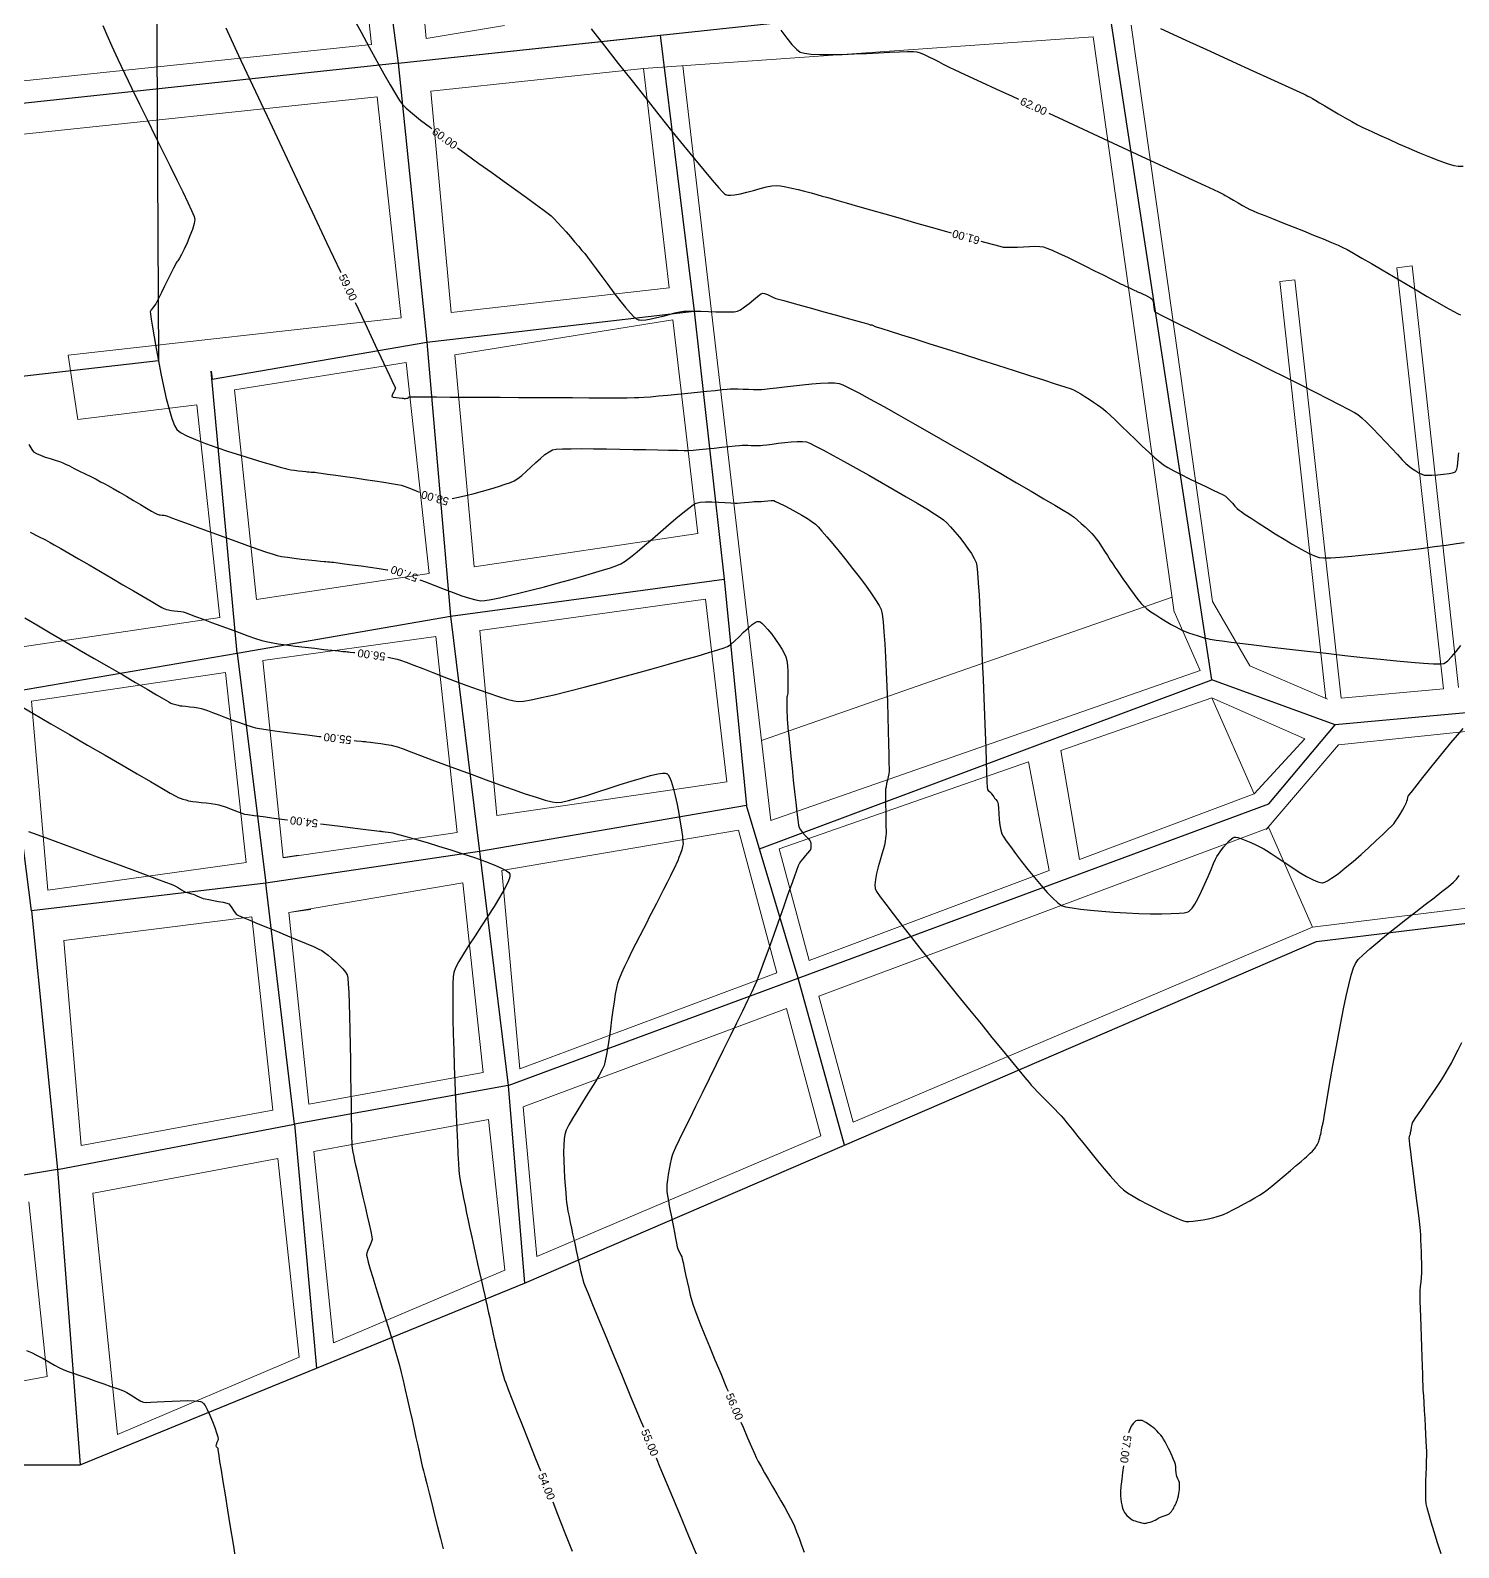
# Model space of a CAD drawing. Header units: millimetres. Extents: x 1719 to 3361, y 808 to 1951.
# Drawn here: x 2492.6 to 2792.3, y 1063.8 to 1382.4 of the extents above; entities that cross this region are included whole.
import ezdxf

# ---------------------------------------------------------------- set-up
doc = ezdxf.new("R2010")
doc.units = ezdxf.units.MM
for name, color, linetype in [('CONT-MJR', 36, 'Continuous'), ('CONT-MNR', 42, 'Continuous'), ('Txt_Curv', 101, 'Continuous')]:
    doc.layers.add(name, color=color, linetype=linetype)
doc.layers.add('pueblo', color=7, linetype='Continuous', lineweight=18)
doc.styles.get("Standard").update_dxf_attribs({"font": 'arial.ttf'})

# ---------------------------------------------------------------- blocks, each defined once
blk = doc.blocks.new('A$C09da3120')
at = {"layer": 'CONT-MJR', "flags": 128}
for points, elevation in [([(840.79, 577.62), (842.58, 574.3), (844.29, 571.14), (845.9, 568.19), (847.38, 565.53), (848.69, 563.23), (849.8, 561.35), (850.68, 559.96), (851.28, 559.12), (852.09, 558.32), (853.39, 557.21), (855.1, 555.85), (857.14, 554.27), (857.46, 554.03)], 7.2), ([(862.85, 550.01), (864.63, 548.72), (867.33, 546.75), (870.02, 544.81), (872.62, 542.93), (875.07, 541.17), (877.29, 539.57), (879.22, 538.18), (880.77, 537.04), (881.89, 536.21), (882.49, 535.72), (883.13, 535.09), (883.9, 534.29), (884.74, 533.36), (885.64, 532.36), (886.54, 531.32), (887.42, 530.3), (888.23, 529.34), (888.95, 528.49), (889.54, 527.8), (890.1, 527.09), (890.92, 525.99), (891.94, 524.6), (893.1, 523.02), (894.36, 521.32), (895.65, 519.6), (896.91, 517.96), (898.1, 516.49), (899.16, 515.27), (899.87, 514.54), (900.31, 514.17), (900.54, 514.01), (900.65, 513.97), (900.77, 513.93), (901.05, 513.87), (901.55, 513.85), (902.33, 513.9), (903.46, 514.09), (904.7, 514.36), (905.98, 514.69), (907.25, 515.03), (908.44, 515.34), (909.49, 515.58), (910.34, 515.72), (911.25, 515.75), (912.48, 515.74), (913.93, 515.7), (915.49, 515.65), (917.07, 515.59), (918.57, 515.55), (919.89, 515.55), (920.92, 515.59), (921.58, 515.69), (922.25, 516.03), (923.09, 516.61), (924.02, 517.33), (924.94, 518.09), (925.77, 518.77), (926.44, 519.27), (926.84, 519.48), (927.3, 519.42), (927.9, 519.19), (928.56, 518.89), (929.18, 518.6), (929.66, 518.4), (930.18, 518.25), (931.33, 517.93), (933, 517.46), (935.03, 516.89), (937.32, 516.25), (939.72, 515.59), (942.11, 514.92), (944.36, 514.3), (946.34, 513.75), (947.91, 513.32), (948.95, 513.03), (949.33, 512.92), (949.43, 512.88), (949.52, 512.84), (949.66, 512.86), (949.8, 512.87), (949.92, 512.8), (950.12, 512.68), (950.28, 512.59), (950.7, 512.46), (951.87, 512.09), (953.67, 511.52), (956.02, 510.78), (958.82, 509.89), (961.98, 508.9), (965.39, 507.82), (968.96, 506.69), (972.59, 505.53), (976.19, 504.39), (979.65, 503.28), (982.89, 502.25), (985.81, 501.31), (988.3, 500.5), (990.27, 499.85), (991.63, 499.39), (992.28, 499.15), (992.91, 498.81), (993.68, 498.36), (994.53, 497.83), (995.43, 497.25), (996.31, 496.65), (997.14, 496.08), (997.87, 495.56), (998.44, 495.12), (998.97, 494.66), (999.82, 493.87), (1000.92, 492.82), (1002.22, 491.57), (1003.63, 490.21), (1005.1, 488.8), (1006.56, 487.4), (1007.95, 486.1), (1009.2, 484.96), (1010.24, 484.06), (1011.02, 483.45), (1011.91, 482.9), (1013.17, 482.21), (1014.69, 481.43), (1016.36, 480.6), (1018.1, 479.76), (1019.78, 478.95), (1021.32, 478.22), (1022.61, 477.59), (1023.54, 477.13), (1024.02, 476.86), (1024.44, 476.49), (1024.93, 475.98), (1025.47, 475.4), (1026, 474.81), (1026.49, 474.3), (1026.9, 473.93), (1027.32, 473.63), (1028.18, 473.04), (1029.4, 472.23), (1030.9, 471.25), (1032.6, 470.16), (1034.43, 469), (1036.3, 467.85), (1038.15, 466.75), (1039.88, 465.76), (1041.43, 464.93), (1042.72, 464.33), (1043.66, 464.01), (1044.59, 463.94), (1046.1, 463.97), (1048.11, 464.09), (1050.51, 464.29), (1053.21, 464.55), (1056.11, 464.86), (1059.13, 465.2), (1062.16, 465.56), (1065.1, 465.93), (1067.87, 466.29), (1070.36, 466.63), (1072.48, 466.94), (1074.14, 467.19)], 7.2), ([(771.99, 451.34), (774.54, 449.85), (777.36, 448.21), (780.36, 446.46), (783.46, 444.65), (786.58, 442.83), (789.64, 441.04), (792.56, 439.34), (795.26, 437.76), (797.67, 436.36), (799.69, 435.18), (801.26, 434.28), (802.28, 433.68), (802.69, 433.45), (803.1, 433.31), (803.65, 433.14), (804.2, 432.99), (804.63, 432.89), (805.04, 432.83), (805.75, 432.76), (806.63, 432.66), (807.55, 432.56), (808.39, 432.44), (809.01, 432.33), (809.5, 432.18), (810.33, 431.87), (811.43, 431.46), (812.73, 430.96), (814.15, 430.42), (815.62, 429.87), (817.06, 429.35), (818.39, 428.88), (819.54, 428.5), (820.43, 428.25), (821.29, 428.08), (822.67, 427.87), (824.47, 427.62), (826.58, 427.34), (828.91, 427.05), (831.35, 426.75), (833.8, 426.46), (834.19, 426.41)], 1.2), ([(841.14, 425.6), (841.64, 425.54), (842.61, 425.43), (842.97, 425.39), (843.13, 425.38), (843.33, 425.36), (843.49, 425.35), (843.8, 425.31), (844.54, 425.22), (845.56, 425.09), (846.73, 424.93), (847.9, 424.75), (848.94, 424.58), (849.7, 424.43), (850.26, 424.24), (851.4, 423.83), (853.04, 423.22), (855.09, 422.45), (857.47, 421.55), (860.12, 420.56), (862.95, 419.5), (865.88, 418.42), (868.84, 417.33), (871.74, 416.28), (874.51, 415.3), (877.06, 414.42), (879.33, 413.67), (881.23, 413.09), (882.68, 412.71), (883.61, 412.55), (884.64, 412.65), (886.11, 412.96), (887.93, 413.45), (890.01, 414.07), (892.27, 414.79), (894.63, 415.55), (897, 416.32), (899.3, 417.05), (901.44, 417.7), (903.34, 418.23), (904.91, 418.59), (905.88, 418.73), (906.41, 418.74), (906.65, 418.69), (906.74, 418.65), (906.83, 418.58), (907.02, 418.38), (907.3, 417.92), (907.66, 417.06), (908.11, 415.66), (908.53, 413.99), (908.92, 412.16), (909.27, 410.29), (909.58, 408.47), (909.83, 406.81), (910.02, 405.42), (910.13, 404.41), (910.16, 403.88), (910.07, 403.32), (909.88, 402.61), (909.61, 401.83), (909.32, 401.04), (909.05, 400.34), (908.82, 399.8), (908.58, 399.28), (908.13, 398.37), (907.53, 397.17), (906.82, 395.78), (906.05, 394.29), (905.29, 392.79), (904.57, 391.39), (903.95, 390.18), (903.49, 389.25), (903.09, 388.47), (902.54, 387.38), (901.86, 386.06), (901.09, 384.57), (900.28, 382.97), (899.45, 381.33), (898.65, 379.7), (897.91, 378.16), (897.27, 376.76), (896.76, 375.57), (896.42, 374.66), (896.18, 373.69), (895.93, 372.36), (895.68, 370.75), (895.43, 368.94), (895.17, 367.01), (894.91, 365.03), (894.65, 363.1), (894.38, 361.28), (894.12, 359.67), (893.85, 358.35), (893.59, 357.38), (893.19, 356.48), (892.57, 355.32), (891.77, 353.96), (890.84, 352.46), (889.85, 350.88), (888.84, 349.27), (887.87, 347.7), (886.98, 346.21), (886.23, 344.88), (885.67, 343.76), (885.36, 342.9), (885.2, 341.93), (885.13, 340.63), (885.11, 339.07), (885.15, 337.36), (885.22, 335.57), (885.32, 333.8), (885.43, 332.13), (885.55, 330.65), (885.66, 329.45), (885.74, 328.61), (885.85, 327.79), (886.02, 326.78), (886.24, 325.64), (886.48, 324.42), (886.74, 323.18), (886.99, 321.99), (887.23, 320.9), (887.43, 319.97), (887.58, 319.28), (887.74, 318.53), (887.94, 317.6), (888.17, 316.55), (888.41, 315.44), (888.66, 314.34), (888.91, 313.29), (889.15, 312.38), (889.37, 311.64), (889.63, 310.96), (890.24, 309.45), (891.16, 307.2), (892.36, 304.29), (893.79, 300.82), (895.43, 296.87), (897.23, 292.52), (899.15, 287.88), (901.17, 283.03), (901.84, 281.42)], 1.2), ([(904.53, 274.95), (905.33, 273.03), (907.39, 268.06), (909.4, 263.24), (911.32, 258.64), (913.1, 254.36)], 1.2)]:
    blk.add_lwpolyline(points, dxfattribs=dict(at, elevation=elevation))
at = {"layer": 'CONT-MNR', "flags": 128}
for points, elevation in [([(930.72, 574.69), (931.92, 573.07), (933.01, 571.71), (933.96, 570.7), (934.74, 570.12), (935.65, 569.86), (937.09, 569.69), (938.95, 569.61), (941.13, 569.6), (943.54, 569.64), (946.08, 569.73), (948.66, 569.83), (951.16, 569.95), (953.5, 570.07), (955.58, 570.16), (957.29, 570.23), (958.54, 570.24), (959.23, 570.19), (959.95, 569.97), (960.81, 569.61), (961.78, 569.15), (962.79, 568.64), (963.8, 568.11), (964.76, 567.6), (965.61, 567.16), (966.29, 566.81), (966.92, 566.52), (968.26, 565.9), (970.24, 564.98), (972.79, 563.81), (975.8, 562.41), (979.22, 560.83), (980.57, 560.2)], 9.6), ([(814.18, 575.24), (816.89, 569.39), (819.81, 563.15), (822.86, 556.63), (826.01, 549.95), (829.18, 543.23), (832.32, 536.58), (835.37, 530.13), (838.28, 523.98), (838.33, 523.87)], 6), ([(788.41, 575.71), (789.22, 573.74), (790.28, 571.36), (791.53, 568.64), (792.95, 565.66), (794.48, 562.48), (796.1, 559.18), (797.75, 555.82), (799.4, 552.49), (801.02, 549.24), (802.55, 546.16), (803.95, 543.3), (805.19, 540.75), (806.23, 538.57), (807.03, 536.84), (807.54, 535.63), (807.72, 535), (807.59, 534.1), (807.22, 532.9), (806.68, 531.53), (806.06, 530.1), (805.43, 528.76), (804.87, 527.62), (804.47, 526.82), (804.29, 526.49), (804.14, 526.29), (803.94, 526.05), (803.78, 525.85), (803.62, 525.53), (803.23, 524.75), (802.68, 523.64), (802.03, 522.34), (801.35, 520.96), (800.69, 519.63), (800.12, 518.49), (799.7, 517.66), (799.5, 517.27), (799.24, 516.9), (798.87, 516.43), (798.53, 515.97), (798.35, 515.59), (798.39, 515.13), (798.55, 514.02), (798.81, 512.37), (799.16, 510.3), (799.57, 507.9), (800.05, 505.31), (800.58, 502.62), (801.13, 499.96), (801.71, 497.42), (802.29, 495.14), (802.86, 493.21), (803.4, 491.75), (803.91, 490.87), (804.71, 490.26), (806.04, 489.56), (807.82, 488.79), (809.94, 487.97), (812.29, 487.13), (814.77, 486.29), (817.28, 485.48), (819.72, 484.72), (821.99, 484.04), (823.97, 483.45), (825.58, 482.99), (826.7, 482.67), (827.23, 482.53), (827.82, 482.42), (828.62, 482.31), (829.49, 482.2), (830.33, 482.11), (830.98, 482.04), (831.35, 482.01), (831.68, 481.98), (832.11, 481.95), (832.54, 481.92), (832.88, 481.89), (833.27, 481.84), (834.2, 481.72), (835.58, 481.53), (837.29, 481.29), (839.24, 481.01), (841.33, 480.71), (843.45, 480.41), (845.51, 480.1), (847.39, 479.82), (849.01, 479.56), (850.25, 479.35), (851.02, 479.19), (851.88, 478.93), (852.94, 478.52), (854.13, 478.03), (854.82, 477.75)], 4.8), ([(772.85, 487.74), (773.48, 486.71), (773.86, 486.21), (774.45, 485.83), (775.29, 485.46), (776.28, 485.1), (777.34, 484.76), (778.36, 484.44), (779.28, 484.15), (779.98, 483.88), (780.57, 483.61), (781.4, 483.22), (782.41, 482.72), (783.53, 482.16), (784.71, 481.57), (785.88, 480.98), (786.98, 480.42), (787.93, 479.92), (788.69, 479.52), (789.46, 479.09), (790.55, 478.47), (791.87, 477.7), (793.33, 476.85), (794.84, 475.97), (796.28, 475.12), (797.59, 474.35), (798.64, 473.73), (799.36, 473.31), (799.65, 473.15), (799.82, 473.09), (800.04, 473.03), (800.23, 472.98), (800.45, 472.95), (800.82, 472.91), (801.23, 472.86), (801.53, 472.81), (801.95, 472.67), (802.99, 472.29), (804.54, 471.72), (806.51, 471), (808.78, 470.16), (811.25, 469.26), (813.8, 468.33), (816.34, 467.41), (818.75, 466.55), (820.92, 465.78), (822.75, 465.14), (824.14, 464.68), (824.96, 464.44), (825.89, 464.25), (827.12, 464.06), (828.55, 463.87), (830.07, 463.68), (831.56, 463.51), (832.94, 463.37), (834.07, 463.25), (834.87, 463.17), (835.22, 463.14), (835.59, 463.11), (836.05, 463.08), (836.42, 463.05), (836.8, 463), (837.73, 462.88), (839.09, 462.7), (840.75, 462.48), (842.59, 462.23), (844.51, 461.96), (846.39, 461.68), (848.1, 461.41), (848.23, 461.39)], 3.6), ([(890.89, 574.98), (893.7, 571.4), (896.58, 567.75), (899.47, 564.08), (902.33, 560.46), (905.12, 556.95), (907.78, 553.61), (910.28, 550.51), (912.56, 547.7), (914.58, 545.24), (916.3, 543.2), (917.66, 541.63), (918.46, 540.77), (918.88, 540.37), (919.07, 540.22), (919.13, 540.19), (919.27, 540.14), (919.57, 540.09), (920.12, 540.07), (920.98, 540.14), (922.22, 540.38), (923.58, 540.71), (924.98, 541.09), (926.38, 541.47), (927.68, 541.8), (928.82, 542.03), (929.74, 542.1), (930.64, 542.02), (931.74, 541.84), (932.99, 541.57), (934.33, 541.25), (935.69, 540.9), (937.03, 540.54), (938.27, 540.2), (939.37, 539.89), (940.27, 539.65), (941.05, 539.44), (942.45, 539.04), (944.4, 538.49), (946.78, 537.8), (949.53, 537.01), (952.54, 536.15), (955.72, 535.23), (958.99, 534.29), (962.26, 533.36), (965.43, 532.45), (966.45, 532.16)], 8.4), ([(1010.37, 575.09), (1015.7, 572.64), (1020.77, 570.32), (1025.49, 568.15), (1029.76, 566.2), (1033.48, 564.5), (1036.55, 563.09), (1038.88, 562.03), (1040.37, 561.34), (1040.93, 561.09), (1041.3, 560.89), (1041.78, 560.62), (1042.25, 560.36), (1042.62, 560.15), (1042.99, 559.93), (1043.78, 559.46), (1044.9, 558.8), (1046.24, 558.01), (1047.69, 557.16), (1049.17, 556.31), (1050.56, 555.52), (1051.76, 554.86), (1052.68, 554.38), (1053.49, 554), (1054.75, 553.41), (1056.37, 552.67), (1058.27, 551.81), (1060.35, 550.88), (1062.53, 549.93), (1064.73, 549), (1066.85, 548.13), (1068.81, 547.36), (1070.53, 546.75), (1071.91, 546.33), (1072.88, 546.14), (1073.89, 546.18)], 10.8), ([(773.12, 469.32), (774.89, 468.42), (776.33, 467.69), (777.32, 467.17), (778.21, 466.67), (779.56, 465.9), (781.28, 464.91), (783.3, 463.74), (785.52, 462.44), (787.87, 461.07), (790.25, 459.68), (792.6, 458.3), (794.83, 457), (796.84, 455.82), (798.57, 454.81), (799.92, 454.02), (800.81, 453.5), (801.17, 453.3), (801.44, 453.21), (801.79, 453.1), (802.15, 453), (802.43, 452.94), (802.78, 452.89), (803.38, 452.83), (804.09, 452.75), (804.77, 452.66), (805.27, 452.57), (805.69, 452.43), (806.58, 452.11), (807.85, 451.63), (809.43, 451.04), (811.22, 450.37), (813.14, 449.66), (815.11, 448.93), (817.04, 448.23), (818.85, 447.58), (820.45, 447.03), (821.76, 446.61), (822.7, 446.34), (823.72, 446.14), (825.16, 445.91), (826.9, 445.67), (828.84, 445.42), (830.88, 445.17), (832.9, 444.94), (834.81, 444.72), (836.48, 444.54), (837.83, 444.4), (838.73, 444.3), (839.09, 444.26), (839.36, 444.24), (839.69, 444.22), (839.95, 444.2), (840.28, 444.16), (841.06, 444.06), (841.31, 444.03)], 2.4), ([(986.92, 557.26), (991.02, 555.37), (995.21, 553.43), (999.39, 551.5), (1003.47, 549.61), (1007.38, 547.8), (1011.04, 546.11), (1014.36, 544.57), (1017.26, 543.23), (1019.67, 542.11), (1021.5, 541.26), (1022.67, 540.72), (1023.1, 540.52), (1023.36, 540.38), (1023.7, 540.19), (1023.96, 540.04), (1024.25, 539.88), (1024.86, 539.51), (1025.7, 539.02), (1026.65, 538.46), (1027.61, 537.91), (1028.47, 537.43), (1029.12, 537.09), (1029.69, 536.84), (1030.77, 536.4), (1032.25, 535.81), (1034.04, 535.09), (1036.06, 534.29), (1038.2, 533.44), (1040.39, 532.56), (1042.52, 531.71), (1044.5, 530.9), (1046.25, 530.17), (1047.67, 529.57), (1048.66, 529.11), (1049.56, 528.64), (1050.91, 527.88), (1052.64, 526.88), (1054.66, 525.71), (1056.89, 524.39), (1059.26, 523), (1061.68, 521.57), (1064.07, 520.17), (1066.36, 518.83), (1068.45, 517.61), (1070.29, 516.56), (1071.77, 515.73), (1072.82, 515.18), (1073.37, 514.94)], 9.6), ([(972.65, 530.42), (973.45, 530.2), (975.33, 529.69), (976.67, 529.34), (977.36, 529.19), (978.18, 529.14), (979.21, 529.15), (980.38, 529.19), (981.61, 529.26), (982.85, 529.32), (984.01, 529.35), (985.02, 529.32), (985.83, 529.22), (986.52, 528.98), (987.64, 528.5), (989.11, 527.84), (990.83, 527.03), (992.7, 526.12), (994.64, 525.17), (996.55, 524.22), (998.35, 523.33), (999.94, 522.53), (1001.23, 521.88), (1002.14, 521.42), (1002.56, 521.22), (1003.06, 520.98), (1003.75, 520.66), (1004.46, 520.33), (1005.02, 520.08), (1005.26, 519.96), (1005.4, 519.88), (1005.55, 519.8), (1005.77, 519.71), (1006.16, 519.56), (1006.48, 519.42), (1006.76, 519.29), (1007.26, 519.05), (1007.85, 518.74), (1008.38, 518.43), (1008.71, 518.14), (1008.85, 517.75), (1008.93, 517.19), (1008.98, 516.56), (1009.06, 515.99), (1009.2, 515.61), (1009.61, 515.37), (1010.67, 514.82), (1012.31, 513.98), (1014.45, 512.91), (1017, 511.63), (1019.89, 510.19), (1023.03, 508.63), (1026.36, 506.97), (1029.78, 505.27), (1033.22, 503.56), (1036.6, 501.87), (1039.83, 500.25), (1042.85, 498.73), (1045.56, 497.35), (1047.89, 496.15), (1049.77, 495.17), (1051.1, 494.44), (1051.81, 494.01), (1052.63, 493.32), (1053.69, 492.32), (1054.92, 491.09), (1056.26, 489.71), (1057.61, 488.28), (1058.92, 486.88), (1060.12, 485.6), (1061.12, 484.53), (1061.86, 483.75), (1062.26, 483.37), (1062.7, 483.04), (1063.28, 482.64), (1063.94, 482.21), (1064.61, 481.81), (1065.22, 481.5), (1065.72, 481.32), (1066.32, 481.28), (1067.3, 481.3), (1068.5, 481.38), (1069.76, 481.5), (1070.93, 481.66), (1071.68, 481.8), (1072.09, 481.92), (1072.26, 482), (1072.32, 482.04), (1072.37, 482.1), (1072.46, 482.24), (1072.58, 482.55), (1072.7, 483.08), (1072.81, 483.85), (1072.88, 484.66), (1072.95, 485.4), (1073.02, 485.95)], 8.4), ([(841.33, 517.55), (843.44, 513.1), (845.57, 508.6), (847.33, 504.88), (848.66, 502.06), (849.5, 500.26), (849.79, 499.6), (849.66, 499.18), (849.38, 498.64), (849.13, 498.13), (849.07, 497.81), (849.36, 497.68), (849.95, 497.59), (850.62, 497.52), (851.19, 497.47), (851.46, 497.45), (851.62, 497.39), (851.79, 497.33), (851.95, 497.36), (852.2, 497.43), (852.37, 497.48), (852.52, 497.61), (852.68, 497.73), (853.09, 497.74), (854.25, 497.73), (856.06, 497.72), (858.43, 497.71), (861.27, 497.69), (864.51, 497.68), (868.03, 497.66), (871.77, 497.64), (875.62, 497.62), (879.5, 497.6), (883.33, 497.58), (887, 497.57), (890.43, 497.56), (893.54, 497.55), (896.23, 497.55), (898.41, 497.55), (900, 497.57), (900.91, 497.59), (901.93, 497.65), (903.33, 497.77), (905.04, 497.92), (906.97, 498.1), (909.03, 498.31), (911.14, 498.52), (913.21, 498.73), (915.17, 498.93), (916.91, 499.1), (918.37, 499.25), (919.45, 499.34), (920.07, 499.39), (920.81, 499.4), (921.75, 499.39), (922.8, 499.37), (923.89, 499.34), (924.94, 499.31), (925.88, 499.3), (926.62, 499.31), (927.27, 499.36), (928.35, 499.48), (929.78, 499.66), (931.47, 499.86), (933.33, 500.08), (935.26, 500.28), (937.18, 500.47), (939, 500.61), (940.62, 500.68), (941.96, 500.67), (942.93, 500.56), (943.7, 500.26), (945.1, 499.58), (947.04, 498.56), (949.46, 497.25), (952.28, 495.69), (955.42, 493.93), (958.81, 492.01), (962.37, 489.98), (966.04, 487.88), (969.73, 485.76), (973.36, 483.65), (976.88, 481.62), (980.19, 479.69), (983.22, 477.91), (985.91, 476.34), (988.17, 475), (989.93, 473.96), (991.11, 473.24), (991.65, 472.91), (992.23, 472.45), (992.95, 471.85), (993.74, 471.16), (994.55, 470.42), (995.31, 469.7), (995.98, 469.04), (996.48, 468.49), (996.89, 467.96), (997.41, 467.22), (998, 466.33), (998.62, 465.37), (999.25, 464.4), (999.84, 463.47), (1000.37, 462.65), (1000.8, 462.01), (1001.22, 461.41), (1001.79, 460.56), (1002.48, 459.56), (1003.25, 458.45), (1004.05, 457.32), (1004.85, 456.21), (1005.62, 455.21), (1006.3, 454.37), (1006.87, 453.77), (1007.51, 453.24), (1008.37, 452.63), (1009.37, 451.96), (1010.47, 451.27), (1011.58, 450.59), (1012.64, 449.97), (1013.59, 449.43), (1014.34, 449.01), (1014.85, 448.76), (1015.44, 448.51), (1016.25, 448.22), (1017.16, 447.91), (1018.08, 447.62), (1018.91, 447.36), (1019.55, 447.17), (1019.89, 447.07), (1020.27, 446.98), (1020.75, 446.87), (1021.24, 446.77), (1021.61, 446.7), (1022.08, 446.64), (1023.3, 446.49), (1025.18, 446.26), (1027.63, 445.96), (1030.54, 445.61), (1033.85, 445.21), (1037.44, 444.79), (1041.23, 444.35), (1045.12, 443.9), (1049.04, 443.46), (1052.87, 443.04), (1056.54, 442.66), (1059.94, 442.32), (1062.99, 442.04), (1065.6, 441.83), (1067.67, 441.71), (1069.12, 441.68), (1069.84, 441.75), (1070.59, 442.25), (1071.48, 443.12), (1072.44, 444.25), (1073.44, 445.53)], 6), ([(861.72, 476.39), (863.01, 476.66), (864.61, 477.04), (866.34, 477.47), (868.11, 477.94), (869.84, 478.43), (871.45, 478.92), (872.86, 479.37), (873.98, 479.77), (874.74, 480.09), (875.48, 480.56), (876.33, 481.24), (877.27, 482.07), (878.25, 482.98), (879.26, 483.92), (880.25, 484.81), (881.19, 485.6), (882.05, 486.21), (882.8, 486.59), (883.55, 486.72), (884.89, 486.8), (886.7, 486.85), (888.9, 486.87), (891.39, 486.85), (894.08, 486.82), (896.87, 486.77), (899.67, 486.71), (902.38, 486.65), (904.9, 486.6), (907.14, 486.54), (909.02, 486.51), (910.42, 486.49), (911.26, 486.5), (912.26, 486.57), (913.58, 486.68), (915.09, 486.82), (916.7, 486.98), (918.31, 487.14), (919.8, 487.3), (921.08, 487.43), (922.04, 487.52), (922.57, 487.57), (923.09, 487.57), (923.76, 487.56), (924.5, 487.54), (925.24, 487.52), (925.91, 487.51), (926.44, 487.52), (926.93, 487.56), (927.77, 487.67), (928.87, 487.82), (930.14, 487.98), (931.51, 488.14), (932.87, 488.27), (934.14, 488.35), (935.23, 488.35), (936.06, 488.26), (936.75, 487.99), (937.97, 487.4), (939.64, 486.54), (941.68, 485.45), (944, 484.18), (946.52, 482.77), (949.16, 481.28), (951.84, 479.75), (954.48, 478.23), (956.99, 476.77), (959.3, 475.41), (961.32, 474.2), (962.96, 473.18), (964.15, 472.41), (964.81, 471.94), (965.5, 471.28), (966.32, 470.42), (967.22, 469.4), (968.16, 468.28), (969.08, 467.1), (969.95, 465.93), (970.7, 464.82), (971.3, 463.81), (971.69, 462.98), (971.83, 462.23), (971.98, 460.77), (972.13, 458.7), (972.3, 456.1), (972.47, 453.07), (972.64, 449.69), (972.81, 446.06), (972.97, 442.26), (973.13, 438.4), (973.29, 434.55), (973.44, 430.81), (973.57, 427.27), (973.69, 424.02), (973.8, 421.16), (973.89, 418.77), (973.96, 416.94), (974.01, 415.76), (974.04, 415.33), (974.23, 415.12), (974.52, 414.88), (974.74, 414.69), (974.93, 414.42), (975.17, 414.04), (975.37, 413.74), (975.55, 413.51), (975.82, 413.18), (976.08, 412.83), (976.25, 412.55), (976.3, 412.16), (976.37, 411.35), (976.45, 410.25), (976.55, 409.03), (976.69, 407.82), (976.86, 406.76), (977.08, 406.01), (977.39, 405.47), (978.01, 404.54), (978.9, 403.3), (979.98, 401.83), (981.22, 400.2), (982.55, 398.5), (983.93, 396.8), (985.3, 395.17), (986.6, 393.69), (987.79, 392.45), (988.81, 391.52), (989.6, 390.97), (990.45, 390.69), (991.81, 390.42), (993.59, 390.17), (995.71, 389.94), (998.07, 389.73), (1000.6, 389.55), (1003.21, 389.4), (1005.8, 389.29), (1008.3, 389.22), (1010.61, 389.2), (1012.64, 389.23), (1014.33, 389.31), (1015.36, 389.42), (1015.91, 389.53), (1016.17, 389.61), (1016.27, 389.66), (1016.38, 389.73), (1016.63, 389.94), (1017.01, 390.39), (1017.55, 391.19), (1018.27, 392.45), (1018.99, 393.92), (1019.7, 395.48), (1020.37, 397.04), (1020.98, 398.49), (1021.51, 399.74), (1021.92, 400.68), (1022.2, 401.21), (1022.57, 401.74), (1023.05, 402.41), (1023.62, 403.16), (1024.22, 403.89), (1024.82, 404.55), (1025.28, 404.95), (1025.58, 405.16), (1025.77, 405.25), (1025.85, 405.28), (1025.94, 405.29), (1026.16, 405.29), (1026.58, 405.22), (1027.27, 405.01), (1028.28, 404.62), (1029.36, 404.14), (1030.41, 403.65), (1031.34, 403.19), (1032.05, 402.85), (1032.66, 402.49), (1033.63, 401.84), (1034.89, 400.99), (1036.34, 400.01), (1037.91, 398.97), (1039.5, 397.96), (1041.04, 397.06), (1042.43, 396.33), (1043.39, 395.93), (1043.99, 395.76), (1044.32, 395.72), (1044.47, 395.73), (1044.59, 395.75), (1044.87, 395.84), (1045.41, 396.1), (1046.3, 396.65), (1047.64, 397.62), (1049.16, 398.83), (1050.79, 400.21), (1052.46, 401.67), (1054.11, 403.15), (1055.64, 404.56), (1057.01, 405.84), (1058.12, 406.91), (1058.92, 407.69), (1059.33, 408.11), (1059.7, 408.62), (1060.17, 409.33), (1060.67, 410.14), (1061.15, 410.97), (1061.58, 411.71), (1061.88, 412.28), (1062.03, 412.57), (1062.11, 412.85), (1062.19, 413.22), (1062.28, 413.6), (1062.37, 413.87), (1062.62, 414.22), (1063.26, 415.05), (1064.22, 416.27), (1065.43, 417.8), (1066.81, 419.54), (1068.3, 421.39), (1069.82, 423.27), (1071.31, 425.07), (1072.69, 426.71), (1073.89, 428.09)], 4.8), ([(854.94, 459.35), (856.15, 458.88), (858.05, 458.12), (860, 457.36), (861.92, 456.63), (863.72, 455.98), (865.34, 455.46), (866.69, 455.09), (867.7, 454.94), (868.56, 455), (869.89, 455.22), (871.63, 455.56), (873.69, 456.03), (876.01, 456.58), (878.51, 457.2), (881.12, 457.88), (883.77, 458.59), (886.38, 459.3), (888.87, 460.01), (891.19, 460.69), (893.24, 461.32), (894.96, 461.87), (896.28, 462.34), (897.11, 462.69), (898, 463.24), (899.16, 464.1), (900.55, 465.21), (902.11, 466.51), (903.76, 467.92), (905.45, 469.39), (907.11, 470.83), (908.69, 472.19), (910.13, 473.4), (911.35, 474.39), (912.3, 475.09), (912.91, 475.44), (913.75, 475.61), (914.89, 475.69), (916.22, 475.69), (917.62, 475.64), (918.97, 475.57), (920.17, 475.49), (921.09, 475.43), (921.61, 475.42), (922.24, 475.46), (923.08, 475.54), (923.96, 475.63), (924.68, 475.71), (925.07, 475.74), (925.43, 475.74), (925.88, 475.73), (926.25, 475.73), (926.6, 475.77), (927.22, 475.85), (927.97, 475.93), (928.67, 475.98), (929.19, 475.95), (929.6, 475.79), (930.35, 475.43), (931.37, 474.92), (932.56, 474.29), (933.83, 473.59), (935.1, 472.87), (936.27, 472.16), (937.26, 471.51), (937.97, 470.97), (938.51, 470.43), (939.33, 469.53), (940.37, 468.34), (941.59, 466.9), (942.92, 465.27), (944.33, 463.53), (945.75, 461.73), (947.14, 459.93), (948.44, 458.19), (949.6, 456.57), (950.57, 455.14), (951.3, 453.95), (951.73, 453.06), (951.95, 452.09), (952.15, 450.51), (952.34, 448.41), (952.52, 445.9), (952.68, 443.07), (952.82, 440.01), (952.95, 436.84), (953.07, 433.65), (953.16, 430.54), (953.25, 427.61), (953.31, 424.96), (953.36, 422.68), (953.39, 420.89), (953.4, 419.67), (953.4, 419.13), (953.33, 418.62), (953.21, 417.97), (953.05, 417.25), (952.9, 416.53), (952.77, 415.88), (952.69, 415.36), (952.67, 414.74), (952.68, 413.62), (952.69, 412.18), (952.71, 410.58), (952.74, 409), (952.76, 407.6), (952.77, 406.57), (952.77, 406.07), (952.74, 405.62), (952.68, 405.03), (952.61, 404.44), (952.55, 403.98), (952.45, 403.6), (952.21, 402.82), (951.88, 401.74), (951.51, 400.46), (951.13, 399.08), (950.8, 397.69), (950.55, 396.4), (950.42, 395.3), (950.47, 394.49), (950.78, 393.9), (951.55, 392.78), (952.73, 391.19), (954.25, 389.19), (956.07, 386.84), (958.14, 384.21), (960.39, 381.36), (962.79, 378.36), (965.27, 375.27), (967.78, 372.15), (970.28, 369.06), (972.71, 366.07), (975.01, 363.24), (977.13, 360.64), (979.02, 358.33), (980.63, 356.37), (981.91, 354.82), (982.8, 353.75), (983.24, 353.22), (983.84, 352.58), (984.59, 351.8), (985.46, 350.92), (986.38, 350), (987.3, 349.08), (988.17, 348.21), (988.93, 347.43), (989.53, 346.79), (990.03, 346.21), (990.82, 345.24), (991.84, 343.98), (993.04, 342.48), (994.36, 340.82), (995.76, 339.09), (997.17, 337.35), (998.55, 335.68), (999.83, 334.16), (1000.97, 332.86), (1001.91, 331.85), (1002.59, 331.22), (1003.44, 330.63), (1004.63, 329.9), (1006.07, 329.09), (1007.68, 328.23), (1009.36, 327.37), (1011.02, 326.56), (1012.57, 325.84), (1013.93, 325.24), (1014.99, 324.83), (1015.67, 324.63), (1016.36, 324.6), (1017.24, 324.65), (1018.24, 324.78), (1019.31, 324.96), (1020.37, 325.17), (1021.38, 325.4), (1022.25, 325.63), (1022.94, 325.85), (1023.59, 326.1), (1024.48, 326.51), (1025.53, 327.04), (1026.7, 327.64), (1027.91, 328.29), (1029.1, 328.95), (1030.21, 329.58), (1031.16, 330.15), (1031.91, 330.63), (1032.7, 331.2), (1033.76, 332.04), (1035.01, 333.06), (1036.33, 334.17), (1037.66, 335.3), (1038.88, 336.34), (1039.9, 337.23), (1040.64, 337.87), (1041, 338.19), (1041.34, 338.51), (1041.79, 338.94), (1042.25, 339.39), (1042.62, 339.76), (1042.79, 339.94), (1042.89, 340.16), (1042.99, 340.38), (1043.1, 340.51), (1043.24, 340.68), (1043.34, 340.82), (1043.43, 341.01), (1043.53, 341.27), (1043.61, 341.48), (1043.68, 341.72), (1043.8, 342.14), (1043.92, 342.6), (1044.01, 342.94), (1044.08, 343.27), (1044.2, 343.85), (1044.34, 344.57), (1044.49, 345.34), (1044.63, 346.04), (1044.73, 346.56), (1044.82, 347.07), (1045.01, 348.22), (1045.29, 349.92), (1045.66, 352.07), (1046.09, 354.58), (1046.57, 357.35), (1047.09, 360.3), (1047.65, 363.32), (1048.22, 366.32), (1048.79, 369.22), (1049.35, 371.91), (1049.9, 374.31), (1050.41, 376.31), (1050.87, 377.83), (1051.28, 378.77), (1051.9, 379.58), (1052.94, 380.62), (1054.32, 381.86), (1055.97, 383.27), (1057.83, 384.78), (1059.83, 386.37), (1061.89, 387.98), (1063.95, 389.58), (1065.94, 391.12), (1067.8, 392.56), (1069.45, 393.85), (1070.82, 394.96), (1071.85, 395.84), (1072.47, 396.44), (1073.08, 397.27)], 3.6), ([(848.24, 443.05), (849.21, 442.88), (850.14, 442.68), (850.87, 442.45), (852.06, 442.02), (853.64, 441.43), (855.53, 440.7), (857.66, 439.87), (859.97, 438.98), (862.37, 438.07), (864.79, 437.15), (867.15, 436.28), (869.4, 435.49), (871.44, 434.8), (873.22, 434.26), (874.65, 433.9), (875.66, 433.75), (876.65, 433.83), (878.27, 434.12), (880.45, 434.59), (883.09, 435.2), (886.1, 435.94), (889.4, 436.79), (892.89, 437.7), (896.5, 438.67), (900.13, 439.66), (903.7, 440.64), (907.12, 441.6), (910.29, 442.5), (913.14, 443.32), (915.57, 444.04), (917.5, 444.62), (918.83, 445.05), (919.49, 445.3), (920.18, 445.77), (921.02, 446.49), (921.94, 447.37), (922.89, 448.31), (923.83, 449.2), (924.7, 449.94), (925.31, 450.36), (925.71, 450.54), (925.94, 450.59), (926.04, 450.59), (926.13, 450.57), (926.33, 450.48), (926.68, 450.25), (927.22, 449.76), (927.98, 448.92), (928.78, 447.91), (929.58, 446.81), (930.32, 445.7), (930.97, 444.67), (931.46, 443.78), (931.76, 443.13), (931.94, 442.38), (932.06, 441.33), (932.13, 440.1), (932.17, 438.82), (932.17, 437.6), (932.17, 436.56), (932.15, 435.82), (932.14, 435.5), (932.1, 435.24), (932.03, 434.92), (931.98, 434.66), (931.97, 434.31), (931.97, 433.58), (931.97, 432.62), (931.98, 431.58), (932, 430.63), (932.02, 429.93), (932.07, 429.36), (932.18, 428.2), (932.35, 426.55), (932.55, 424.52), (932.78, 422.23), (933.04, 419.78), (933.3, 417.28), (933.57, 414.84), (933.82, 412.57), (934.05, 410.57), (934.25, 408.96), (934.41, 407.84), (934.51, 407.33), (934.79, 406.86), (935.26, 406.27), (935.81, 405.64), (936.34, 405.05), (936.75, 404.58), (936.95, 404.3), (937, 403.96), (937, 403.5), (936.96, 403.05), (936.89, 402.71), (936.7, 402.43), (936.31, 401.96), (935.82, 401.37), (935.29, 400.75), (934.84, 400.18), (934.53, 399.72), (934.34, 399.28), (933.98, 398.31), (933.48, 396.9), (932.84, 395.13), (932.12, 393.08), (931.32, 390.82), (930.48, 388.45), (929.62, 386.03), (928.78, 383.65), (927.97, 381.39), (927.23, 379.33), (926.58, 377.55), (926.04, 376.12), (925.65, 375.14), (925.25, 374.25), (924.59, 372.84), (923.7, 370.99), (922.62, 368.77), (921.39, 366.24), (920.04, 363.48), (918.61, 360.56), (917.13, 357.55), (915.65, 354.53), (914.19, 351.57), (912.8, 348.73), (911.51, 346.1), (910.36, 343.74), (909.39, 341.72), (908.62, 340.11), (908.1, 338.99), (907.87, 338.44), (907.66, 337.68), (907.45, 336.7), (907.24, 335.6), (907.05, 334.45), (906.89, 333.35), (906.79, 332.38), (906.75, 331.63), (906.8, 330.9), (906.92, 329.99), (907.09, 328.96), (907.29, 327.9), (907.49, 326.87), (907.68, 325.96), (907.82, 325.24), (907.96, 324.46), (908.15, 323.43), (908.38, 322.27), (908.6, 321.11), (908.81, 320.07), (908.97, 319.29), (909.07, 318.88), (909.23, 318.5), (909.48, 318.02), (909.72, 317.54), (909.89, 317.16), (909.99, 316.78), (910.16, 315.97), (910.41, 314.84), (910.7, 313.48), (911.03, 312.01), (911.36, 310.53), (911.69, 309.13), (912, 307.93), (912.26, 307.01), (912.54, 306.26), (913.06, 304.92), (913.79, 303.1), (914.69, 300.87), (915.73, 298.33), (916.87, 295.56), (918.07, 292.66), (919.3, 289.71), (919.61, 288.96)], 2.4), ([(772.78, 406.51), (776.51, 405.13), (780.3, 403.73), (784.09, 402.33), (787.77, 400.97), (791.25, 399.68), (794.46, 398.49), (797.3, 397.44), (799.68, 396.55), (801.52, 395.87), (802.73, 395.41), (803.22, 395.22), (803.67, 394.98), (804.25, 394.63), (804.87, 394.26), (805.39, 393.94), (805.73, 393.76), (806.09, 393.64), (806.55, 393.51), (807.02, 393.39), (807.38, 393.29), (807.68, 393.16), (808.12, 392.98), (808.61, 392.76), (809.08, 392.57), (809.44, 392.44), (809.86, 392.34), (810.64, 392.2), (811.62, 392.01), (812.66, 391.81), (813.64, 391.61), (814.42, 391.42), (814.84, 391.27), (815.14, 390.95), (815.48, 390.45), (815.81, 389.89), (816.14, 389.38), (816.44, 389.04), (816.86, 388.83), (817.83, 388.42), (819.24, 387.83), (820.98, 387.12), (822.96, 386.31), (825.06, 385.46), (827.17, 384.59), (829.2, 383.76), (831.04, 382.99), (832.58, 382.33), (833.71, 381.81), (834.34, 381.49), (834.93, 381.07), (835.66, 380.51), (836.46, 379.85), (837.29, 379.12), (838.08, 378.37), (838.78, 377.64), (839.34, 376.96), (839.69, 376.38), (839.8, 375.76), (839.9, 374.49), (839.99, 372.66), (840.08, 370.37), (840.16, 367.71), (840.23, 364.76), (840.29, 361.63), (840.35, 358.41), (840.4, 355.19), (840.45, 352.07), (840.49, 349.14), (840.53, 346.48), (840.56, 344.21), (840.59, 342.4), (840.62, 341.15), (840.65, 340.56), (840.74, 339.93), (840.88, 339.14), (841.05, 338.25), (841.24, 337.34), (841.43, 336.45), (841.6, 335.67), (841.74, 335.04), (841.89, 334.37), (842.17, 333.17), (842.55, 331.58), (842.98, 329.73), (843.44, 327.77), (843.89, 325.82), (844.29, 324.01), (844.62, 322.49), (844.84, 321.4), (844.91, 320.85), (844.81, 320.4), (844.59, 319.82), (844.32, 319.19), (844.04, 318.56), (843.83, 317.99), (843.74, 317.54), (843.84, 317.07), (844.11, 316.07), (844.53, 314.62), (845.08, 312.81), (845.71, 310.74), (846.4, 308.5), (847.12, 306.16), (847.84, 303.83), (848.53, 301.59), (849.16, 299.53), (849.7, 297.75), (850.13, 296.32), (850.4, 295.35), (850.66, 294.34), (851, 292.92), (851.4, 291.19), (851.86, 289.24), (852.33, 287.15), (852.82, 285.02), (853.29, 282.93), (853.73, 280.99), (854.12, 279.27), (854.43, 277.87), (854.65, 276.89), (854.76, 276.41), (854.87, 275.91), (855, 275.28), (855.15, 274.58), (855.3, 273.88), (855.44, 273.25), (855.55, 272.76), (855.68, 272.24), (855.96, 271.14), (856.36, 269.55), (856.85, 267.59), (857.42, 265.36), (858.02, 262.97), (858.64, 260.52), (859.25, 258.13), (859.82, 255.9)], -1.2), ([(1069.29, 254.8), (1068.53, 257.17), (1067.83, 259.42), (1067.21, 261.46), (1066.71, 263.19), (1066.35, 264.51), (1066.17, 265.34), (1066.08, 266.26), (1066.04, 267.41), (1066.04, 268.72), (1066.08, 270.13), (1066.13, 271.57), (1066.18, 272.98), (1066.23, 274.3), (1066.26, 275.46), (1066.26, 276.4), (1066.23, 277.3), (1066.17, 278.51), (1066.1, 279.95), (1066, 281.54), (1065.9, 283.21), (1065.8, 284.9), (1065.7, 286.52), (1065.62, 288), (1065.54, 289.27), (1065.5, 290.25), (1065.46, 291.18), (1065.41, 292.53), (1065.35, 294.23), (1065.28, 296.18), (1065.21, 298.28), (1065.14, 300.43), (1065.07, 302.56), (1065, 304.55), (1064.95, 306.33), (1064.91, 307.79), (1064.89, 308.85), (1064.88, 309.41), (1064.91, 310.09), (1064.98, 310.95), (1065.06, 311.9), (1065.14, 312.86), (1065.2, 313.72), (1065.23, 314.4), (1065.23, 314.99), (1065.21, 315.89), (1065.19, 317), (1065.15, 318.24), (1065.1, 319.5), (1065.05, 320.72), (1065, 321.78), (1064.95, 322.61), (1064.87, 323.37), (1064.72, 324.67), (1064.51, 326.39), (1064.26, 328.42), (1063.99, 330.64), (1063.7, 332.94), (1063.41, 335.21), (1063.15, 337.34), (1062.91, 339.2), (1062.73, 340.68), (1062.61, 341.68), (1062.57, 342.07), (1062.63, 342.36), (1062.74, 342.72), (1062.83, 343.01), (1062.88, 343.29), (1062.96, 343.78), (1063.06, 344.37), (1063.17, 344.93), (1063.29, 345.34), (1063.5, 345.69), (1063.98, 346.41), (1064.66, 347.41), (1065.49, 348.62), (1066.41, 349.97), (1067.37, 351.37), (1068.3, 352.74), (1069.14, 354.01), (1069.85, 355.1), (1070.36, 355.93), (1070.82, 356.77), (1071.42, 357.87), (1072.11, 359.18), (1072.86, 360.63), (1073.62, 362.15)], 2.4), ([(772.35, 297.54), (773.4, 297.09), (774.59, 296.5), (775.84, 295.81), (777.08, 295.11), (778.25, 294.45), (779.28, 293.89), (780.1, 293.51), (780.94, 293.19), (782.14, 292.75), (783.6, 292.24), (785.23, 291.68), (786.92, 291.09), (788.58, 290.52), (790.1, 289.99), (791.39, 289.54), (792.36, 289.19), (792.89, 288.99), (793.45, 288.68), (794.14, 288.25), (794.91, 287.76), (795.68, 287.28), (796.38, 286.89), (796.96, 286.66), (797.5, 286.62), (798.48, 286.64), (799.79, 286.71), (801.32, 286.8), (802.96, 286.89), (804.62, 286.96), (806.18, 286.99), (807.54, 286.97), (808.41, 286.89), (808.9, 286.8), (809.13, 286.72), (809.22, 286.67), (809.32, 286.59), (809.53, 286.39), (809.85, 285.94), (810.3, 285.16), (810.86, 283.95), (811.39, 282.64), (811.87, 281.35), (812.25, 280.22), (812.5, 279.39), (812.6, 279), (812.52, 278.65), (812.34, 278.17), (812.16, 277.74), (812.09, 277.5), (812.2, 277.35), (812.38, 277.18), (812.51, 277.03), (812.56, 276.73), (812.6, 276.25), (812.64, 275.86), (812.71, 275.42), (812.9, 274.23), (813.21, 272.4), (813.6, 270.02), (814.07, 267.18), (814.59, 263.98), (815.15, 260.51), (815.74, 256.86), (816.34, 253.13)], -2.4), ([(922.32, 282.5), (922.76, 281.44), (923.73, 279.17), (924.53, 277.29), (925.14, 275.9), (925.52, 275.07), (925.96, 274.22), (926.56, 273.13), (927.29, 271.85), (928.1, 270.43), (928.97, 268.94), (929.85, 267.43), (930.7, 265.96), (931.5, 264.58), (932.19, 263.35), (932.75, 262.32), (933.14, 261.56), (933.53, 260.66), (933.99, 259.48), (934.51, 258.13), (935.04, 256.67), (935.57, 255.2)], 2.4), ([(1002.62, 273.33), (1002.43, 271.9), (1002.25, 270.49), (1002.12, 269.48), (1002.07, 269.03), (1002.03, 268.65), (1001.99, 268.16), (1001.96, 267.68), (1001.95, 267.3), (1001.99, 266.92), (1002.05, 266.34), (1002.14, 265.68), (1002.23, 265.1), (1002.31, 264.74), (1002.43, 264.38), (1002.62, 263.94), (1002.83, 263.5), (1003.02, 263.19), (1003.3, 262.89), (1003.73, 262.51), (1004.16, 262.16), (1004.45, 261.95), (1004.7, 261.84), (1005.04, 261.72), (1005.39, 261.61), (1005.66, 261.53), (1005.97, 261.45), (1006.4, 261.34), (1006.79, 261.25), (1007.02, 261.21), (1007.19, 261.23), (1007.39, 261.28), (1007.56, 261.32), (1007.78, 261.38), (1008.18, 261.49), (1008.61, 261.61), (1008.93, 261.72), (1009.23, 261.87), (1009.62, 262.11), (1010.03, 262.35), (1010.35, 262.53), (1010.76, 262.68), (1011.35, 262.89), (1011.9, 263.08), (1012.22, 263.22), (1012.43, 263.42), (1012.67, 263.72), (1012.85, 263.96), (1013.01, 264.21), (1013.2, 264.54), (1013.35, 264.81), (1013.47, 265.06), (1013.65, 265.44), (1013.83, 265.85), (1013.95, 266.17), (1014.04, 266.52), (1014.15, 267.01), (1014.24, 267.51), (1014.3, 267.9), (1014.34, 268.31), (1014.37, 268.86), (1014.38, 269.41), (1014.35, 269.81), (1014.23, 270.16), (1014.04, 270.6), (1013.84, 271.04), (1013.71, 271.39), (1013.66, 271.81), (1013.63, 272.43), (1013.59, 273.07), (1013.53, 273.55), (1013.39, 273.97), (1013.14, 274.6), (1012.84, 275.3), (1012.55, 275.96), (1012.31, 276.46), (1012.07, 276.96), (1011.72, 277.61), (1011.34, 278.31), (1010.99, 278.93), (1010.71, 279.36), (1010.42, 279.72), (1010.02, 280.17), (1009.58, 280.65), (1009.16, 281.07), (1008.82, 281.38), (1008.43, 281.66), (1007.89, 282.02), (1007.31, 282.37), (1006.81, 282.65), (1006.52, 282.79), (1006.24, 282.83), (1005.87, 282.84), (1005.5, 282.81), (1005.23, 282.75), (1005, 282.57), (1004.72, 282.26), (1004.44, 281.92), (1004.25, 281.65), (1004.08, 281.31), (1003.86, 280.78), (1003.66, 280.25)], 3.6)]:
    blk.add_lwpolyline(points, dxfattribs=dict(at, elevation=elevation))
for points in [[(769.99, 433.5), (773.69, 431.34), (777.51, 429.11), (781.38, 426.86), (785.2, 424.63), (788.9, 422.48), (792.38, 420.45), (795.58, 418.6), (798.39, 416.96), (800.75, 415.59), (802.56, 414.55), (803.74, 413.87), (804.21, 413.61), (804.64, 413.45), (805.2, 413.27), (805.82, 413.1), (806.39, 412.95), (806.84, 412.85), (807.29, 412.78), (808.05, 412.7), (809.03, 412.59), (810.09, 412.47), (811.15, 412.35), (812.07, 412.22), (812.75, 412.09), (813.38, 411.9), (814.15, 411.63), (815.01, 411.29), (815.9, 410.95), (816.77, 410.61), (817.54, 410.34), (818.16, 410.15), (818.81, 410.05), (820.14, 409.86), (822.03, 409.61), (824.38, 409.3), (827.06, 408.96), (827.12, 408.96)], [(834.07, 408.09), (835.93, 407.86), (838.78, 407.51), (841.36, 407.19), (843.58, 406.92), (845.31, 406.7), (846.44, 406.57), (846.84, 406.52), (846.94, 406.51), (847.03, 406.5), (847.22, 406.48), (847.68, 406.42), (848.27, 406.34), (848.84, 406.25), (849.26, 406.17), (849.69, 406.05), (850.73, 405.77), (852.26, 405.34), (854.2, 404.79), (856.43, 404.14), (858.87, 403.41), (861.41, 402.63), (863.96, 401.82), (866.42, 401), (868.68, 400.19), (870.64, 399.43), (872.22, 398.72), (873.14, 398.21), (873.58, 397.87), (873.76, 397.67), (873.81, 397.58), (873.84, 397.47), (873.84, 397.2), (873.73, 396.67), (873.37, 395.75), (872.65, 394.32), (871.67, 392.62), (870.51, 390.73), (869.22, 388.72), (867.87, 386.65), (866.52, 384.6), (865.24, 382.63), (864.09, 380.8), (863.13, 379.19), (862.43, 377.87), (862.06, 376.91), (861.94, 375.99), (861.86, 374.47), (861.83, 372.43), (861.84, 369.94), (861.88, 367.1), (861.94, 363.98), (862.03, 360.66), (862.14, 357.23), (862.27, 353.76), (862.4, 350.34), (862.54, 347.05), (862.67, 343.97), (862.81, 341.19), (862.93, 338.77), (863.04, 336.81), (863.13, 335.39), (863.19, 334.58), (863.32, 333.64), (863.53, 332.43), (863.79, 331.04), (864.09, 329.51), (864.41, 327.93), (864.74, 326.34), (865.06, 324.82), (865.36, 323.43), (865.62, 322.23), (865.82, 321.29), (866.03, 320.31), (866.32, 318.98), (866.67, 317.42), (867.05, 315.7), (867.45, 313.92), (867.85, 312.16), (868.22, 310.52), (868.55, 309.08), (868.8, 307.94), (868.97, 307.19), (869.14, 306.41), (869.35, 305.44), (869.59, 304.34), (869.84, 303.18), (870.09, 302.02), (870.33, 300.93), (870.54, 299.96), (870.72, 299.19), (870.9, 298.42), (871.13, 297.47), (871.39, 296.4), (871.67, 295.26), (871.95, 294.12), (872.23, 293.06), (872.49, 292.11), (872.72, 291.36), (872.96, 290.71), (873.48, 289.36), (874.25, 287.39), (875.23, 284.88), (876.4, 281.92), (877.72, 278.58), (879.15, 274.96), (880.23, 272.25)], [(882.81, 265.74), (883.82, 263.18), (885.39, 259.23), (886.91, 255.4)]]:
    blk.add_lwpolyline(points, dxfattribs=at)
at = {"layer": 'Txt_Curv', "char_height": 1.68, "attachment_point": 5}
for s, insert, rotation in [('{62.00}', (983.74, 558.73, 9.6), 335.171), ('{60.00}', (860.15, 552.01, 7.2), 323.4638), ('{61.00}', (969.55, 531.29, 8.4), 164.2943), ('{59.00}', (839.83, 520.71, 6), 295.3577), ('{58.00}', (858.1, 476.5, 4.8), 163.7431), ('{57.00}', (851.67, 460.6, 3.6), 160.0901), ('{56.00}', (844.78, 443.57, 2.4), 172.1842), ('{55.00}', (837.67, 426, 1.2), 173.3245), ('{54.00}', (830.6, 408.52), 172.8894), ('{56.00}', (920.96, 285.73, 2.4), 292.7395), ('{55.00}', (903.18, 278.18, 1.2), 292.5709), ('{57.00}', (1003.08, 276.8, 3.6), 262.3773), ('{54.00}', (881.52, 268.99), 291.6288)]:
    blk.add_mtext(s, dxfattribs=dict(at, insert=insert, rotation=rotation))

msp = doc.modelspace()

# ---------------------------------------------------------------- linework, layer by layer
at = {"color": 5}
for p, q in [((2559.99, 1451.13), (2569.72, 1375.45)), ((2740.55, 1245.98), (2718.24, 1391.76, 10.8)), ((2569.72, 1375.45), (2665.44, 1385.7, -3.38)), ((2569.72, 1375.45), (2624.72, 1381.34, -1.94)), ((2624.72, 1381.34, -1.94), (2631.85, 1323.43, 7.2)), ((2569.72, 1375.45), (2467.64, 1364.52, 3.6)), ((2569.72, 1375.45), (2575.73, 1316.91)), ((2575.73, 1316.91), (2631.85, 1323.43, 7.2)), ((2631.85, 1323.43, 7.2), (2638.2, 1267.17)), ((2530.68, 1309.16), (2575.73, 1316.91)), ((2575.73, 1316.91), (2580.74, 1259.34)), ((2535.93, 1251.63), (2530.53, 1310.81)), ((2530.53, 1310.81), (2530.68, 1309.16)), ((2530.68, 1309.16), (2530.68, 1309.16)), ((2580.74, 1259.34), (2638.2, 1267.17)), ((2638.2, 1267.17), (2642.89, 1219.59)), ((2535.93, 1251.63), (2580.74, 1259.34)), ((2580.74, 1259.34), (2580.74, 1259.34)), ((2580.74, 1259.34), (2586.79, 1209.99)), ((2486.99, 1243.22), (2535.93, 1251.63)), ((2535.93, 1251.63), (2541.97, 1203.28)), ((2645.61, 1210.49), (2740.55, 1245.98)), ((2766.41, 1236.57), (2740.55, 1245.98)), ((2885.85, 1247.49), (2766.41, 1236.57)), ((2492.8, 1197.47), (2486.99, 1243.22)), ((2752.49, 1219.94), (2766.41, 1236.57)), ((2642.89, 1219.59), (2586.79, 1209.99)), ((2653.71, 1183.35), (2642.89, 1219.59)), ((2653.71, 1183.35), (2752.49, 1219.94)), ((2586.79, 1209.99), (2541.97, 1203.28)), ((2586.79, 1209.99), (2592.83, 1160.81)), ((2762.47, 1191.06), (2886.16, 1206.11)), ((2541.97, 1203.28), (2492.8, 1197.47)), ((2547.98, 1152.69), (2541.97, 1203.28)), ((2492.8, 1197.47), (2498.25, 1143.17)), ((2663.44, 1148.34), (2762.47, 1191.06)), ((2592.83, 1160.81), (2653.71, 1183.35)), ((2663.44, 1148.34), (2653.71, 1183.35)), ((2592.83, 1160.81), (2547.98, 1152.69)), ((2592.83, 1160.81), (2596.25, 1119.36)), ((2498.25, 1143.17), (2547.98, 1152.69)), ((2547.98, 1152.69), (2552.6, 1101.48)), ((2596.25, 1119.36), (2663.44, 1148.34)), ((2498.25, 1143.17), (2446.52, 1134.55)), ((2498.25, 1143.17), (2503, 1081.17)), ((2552.6, 1101.48), (2596.25, 1119.36)), ((2503, 1081.17), (2552.6, 1101.48)), ((2454, 1081.28), (2503, 1081.17))]:
    msp.add_line(p, q, dxfattribs=at)
at = {"color": 1}
msp.add_lwpolyline([(2518.97, 1405.75), (2519.42, 1312.99), (2407.71, 1300.15)], dxfattribs=at)
at = {"layer": 'pueblo'}
for p, q in [((2557.22, 1443.12), (2564.15, 1379.41)), ((2575.6, 1380.68), (2569.92, 1443.16)), ((2575.6, 1380.68), (2592.07, 1383.39)), ((2723.61, 1383.47), (2731.41, 1328.14)), ((2564.15, 1379.41), (2471.12, 1369.67)), ((2621.27, 1374.34), (2715.61, 1381.03)), ((2715.61, 1381.03), (2732.65, 1260.18)), ((2576.61, 1369.6), (2621.27, 1374.34)), ((2621.27, 1374.34), (2626.65, 1328.27)), ((2629.49, 1374.92), (2647.97, 1216.5)), ((2473.14, 1358.64), (2565.34, 1368.41)), ((2565.34, 1368.41), (2570.39, 1321.98)), ((2580.84, 1323.15), (2576.61, 1369.6)), ((2782.54, 1332.9), (2779.37, 1332.53)), ((2789.14, 1244.09), (2779.37, 1332.53)), ((2792.32, 1244.38), (2782.54, 1332.9)), ((2757.93, 1330.01), (2754.76, 1329.63)), ((2764.44, 1242.06), (2754.76, 1329.63)), ((2767.64, 1242.17), (2757.93, 1330.01)), ((2626.65, 1328.27), (2580.84, 1323.15)), ((2731.41, 1328.14), (2740.68, 1262.42)), ((2570.39, 1321.98), (2500.46, 1314.17)), ((2581.64, 1314.27), (2627.43, 1321.57)), ((2627.43, 1321.57), (2632.66, 1276.7)), ((2502.54, 1300.69), (2500.46, 1314.17)), ((2535.43, 1306.91), (2571.41, 1312.64)), ((2571.41, 1312.64), (2576.23, 1268.3)), ((2585.69, 1269.71), (2581.64, 1314.27)), ((2535.43, 1306.91), (2539.99, 1262.9)), ((2502.54, 1300.69), (2527.5, 1303.71)), ((2532.3, 1259.12), (2527.5, 1303.71)), ((2632.66, 1276.7), (2585.69, 1269.71)), ((2576.23, 1268.3), (2539.99, 1262.9)), ((2586.91, 1256.37), (2634.27, 1262.91)), ((2634.27, 1262.91), (2638.74, 1224.57)), ((2646.01, 1233.25), (2732.2, 1263.37)), ((2740.68, 1262.42), (2748.52, 1248.96)), ((2532.3, 1259.12), (2489.46, 1252.72)), ((2732.63, 1260.33), (2738.04, 1247.98)), ((2590.44, 1217.52), (2586.91, 1256.37)), ((2541.32, 1250.08), (2577.66, 1255.1)), ((2577.66, 1255.1), (2582.14, 1213.96)), ((2541.32, 1250.08), (2545.62, 1208.63)), ((2748.52, 1248.96), (2764.77, 1241.92)), ((2492.76, 1241.49), (2533.54, 1247.56)), ((2537.83, 1207.63), (2533.54, 1247.56)), ((2647.97, 1216.5), (2738.04, 1247.98)), ((2767.64, 1242.17), (2789.14, 1244.09)), ((2496.25, 1201.85), (2492.76, 1241.49)), ((2708.86, 1231.16), (2740.55, 1242.24)), ((2740.55, 1242.24), (2749.39, 1222.04)), ((2740.55, 1242.24), (2760.02, 1233.62)), ((2767.12, 1232.37), (2845.19, 1240.55)), ((2760.02, 1233.62), (2749.39, 1222.04)), ((2708.86, 1231.16), (2712.74, 1208.31)), ((2751.91, 1214.61), (2767.12, 1232.37)), ((2649.71, 1210.49), (2702.06, 1228.79)), ((2702.06, 1228.79), (2706.4, 1205.94)), ((2638.74, 1224.57), (2590.44, 1217.52)), ((2712.74, 1208.31), (2749.39, 1222.04)), ((2582.14, 1213.96), (2545.62, 1208.63)), ((2591.49, 1205.94), (2641.17, 1214.47)), ((2641.17, 1214.47), (2649.23, 1184.52)), ((2658.07, 1179.57), (2752.49, 1214.94)), ((2752.49, 1214.94), (2761.62, 1194.08)), ((2537.83, 1207.63), (2496.25, 1201.85)), ((2548.84, 1209.16), (2545.62, 1208.72)), ((2649.71, 1210.49), (2656.04, 1187.07)), ((2595.28, 1164.32), (2591.49, 1205.94)), ((2656.04, 1187.07), (2706.4, 1205.94)), ((2761.62, 1194.08), (2848.58, 1204.74)), ((2546.82, 1197.12), (2583.29, 1203.38)), ((2583.29, 1203.38), (2587.62, 1163.53)), ((2499.59, 1191.3), (2539.06, 1196.21)), ((2543.42, 1155.67), (2539.06, 1196.21)), ((2546.81, 1197.18), (2551.43, 1197.75)), ((2546.81, 1197.18), (2550.99, 1156.89)), ((2665.21, 1153.13), (2761.62, 1194.08)), ((2503.19, 1148.25), (2499.59, 1191.3)), ((2595.28, 1164.32), (2649.23, 1184.52)), ((2658.07, 1179.57), (2665.21, 1153.13)), ((2596, 1156.33), (2651.25, 1177.02)), ((2651.25, 1177.02), (2658.45, 1150.26)), ((2587.62, 1163.53), (2550.99, 1156.89)), ((2543.42, 1155.67), (2503.19, 1148.25)), ((2552.02, 1146.97), (2588.69, 1153.71)), ((2588.69, 1153.71), (2592.12, 1122.09)), ((2598.86, 1124.95), (2596, 1156.33)), ((2598.86, 1124.95), (2658.45, 1150.26)), ((2552.02, 1146.97), (2556.19, 1106.83)), ((2506.12, 1138.27), (2544.51, 1145.54)), ((2549, 1103.78), (2544.51, 1145.54)), ((2505.63, 1138.22), (2506.12, 1138.27)), ((2510.83, 1087.57), (2505.63, 1138.22)), ((2492.22, 1136.43), (2496.07, 1099.75)), ((2556.19, 1106.83), (2592.12, 1122.09)), ((2510.83, 1087.57), (2549, 1103.78)), ((2496.07, 1099.75), (2459.21, 1093.06))]:
    msp.add_line(p, q, dxfattribs=at)

# ---------------------------------------------------------------- block references
at = {"layer": 'CONT-MJR'}
msp.add_blockref('A$C09da3120', (1719.37, 807.68), dxfattribs=at)

doc.saveas('drawing.dxf')
